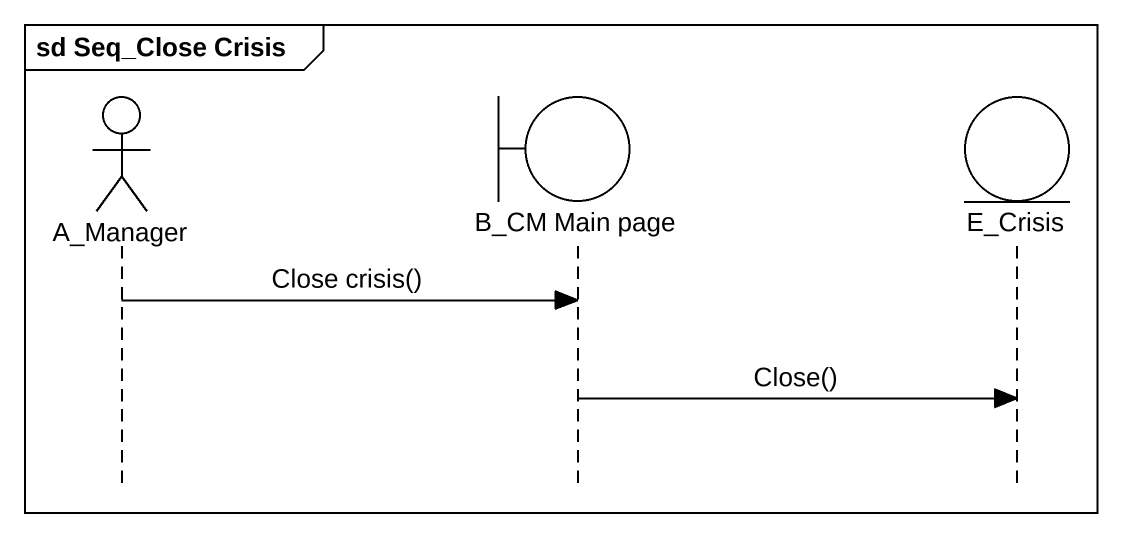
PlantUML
@startuml
mainframe sd Seq_Close Crisis
hide footbox
actor A_Manager
boundary "B_CM Main page" as B_CM_Main_page
entity E_Crisis

A_Manager -> B_CM_Main_page : Close crisis()
B_CM_Main_page -> E_Crisis : Close()
@enduml
